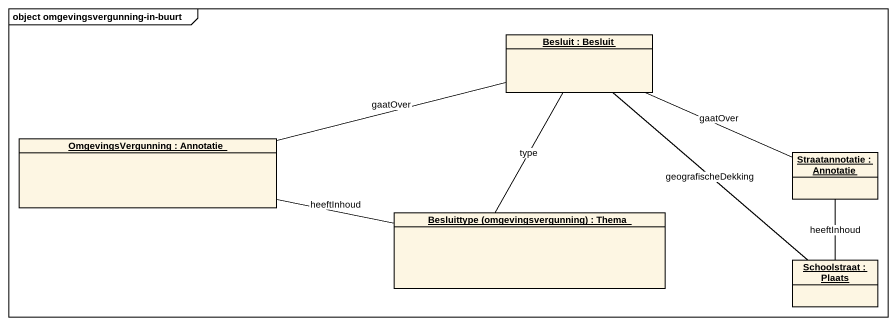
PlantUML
@startuml
mainframe object omgevingsvergunning-in-buurt
hide circle
hide empty members
object "Besluit : Besluit" as Besluit
object "OmgevingsVergunning : Annotatie" as OmgevingsVergunning
object "Straatannotatie : Annotatie" as Straatannotatie
object "Besluittype (omgevingsvergunning) : Thema" as Besluittype
object "Schoolstraat : Plaats" as Schoolstraat
Besluit -- Besluittype : type
Besluit -- Schoolstraat : geografischeDekking
OmgevingsVergunning -right- Besluit : gaatOver
OmgevingsVergunning -right- Besluittype : heeftInhoud
Straatannotatie -left- Besluit : gaatOver
Straatannotatie -- Schoolstraat : heeftInhoud
@enduml
